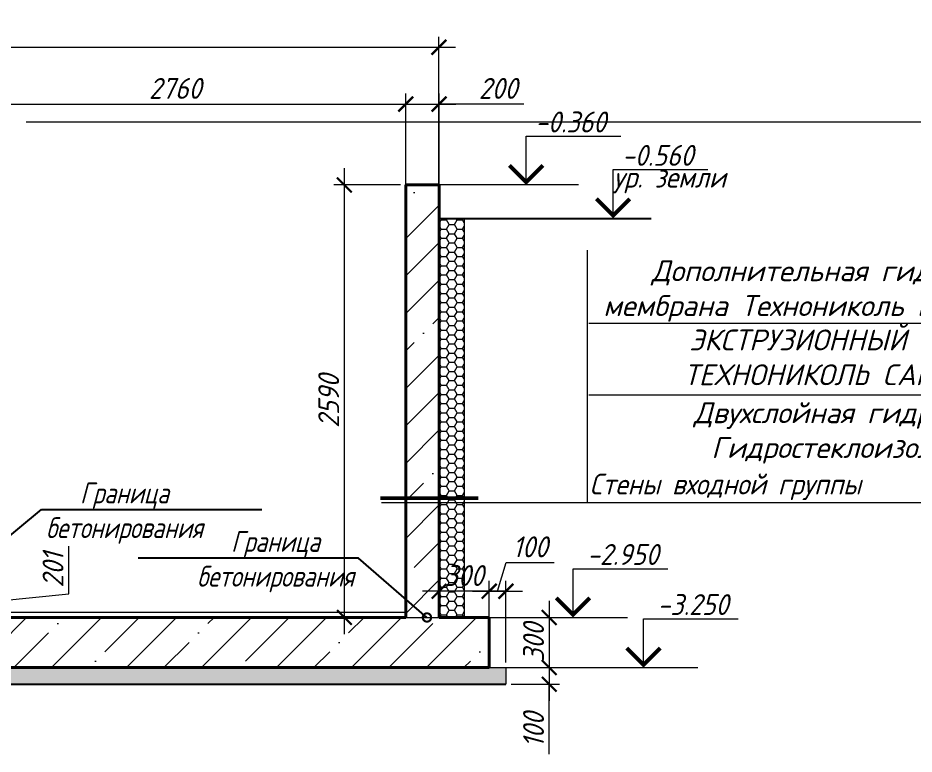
# Model space of a CAD drawing. Header units: millimetres. Extents: x 504091 to 2165846, y 135022 to 442887.
# Drawn here: x 1395546 to 1400910, y 238356 to 242765 of the extents above; entities that cross this region are included whole.
import ezdxf
from ezdxf import colors
from ezdxf.entities.mleader import LeaderData, LeaderLine
from ezdxf.math import Vec2, Vec3

# ---------------------------------------------------------------- set-up
doc = ezdxf.new("R2010")
doc.units = ezdxf.units.MM
doc.linetypes.add('IMPORT-ADSK_Штриховая_ш3 п1_5 _2_', pattern=[4.5, 3, -1.5])
doc.layers.get('Defpoints').update_dxf_attribs({"color": 255})
doc.layers.add('PS_Выноски', color=7, linetype='Continuous')
doc.layers.add('SGRAND', color=7, linetype='Continuous')
for name, color, linetype, lineweight in [('S-STRS', 31, 'Continuous', 9), ('Монолит тонкий', 204, 'Continuous', 9), ('Размер', 7, 'Continuous', 13), ('размеры', 7, 'Continuous', 9), ('Размеры КР', 164, 'Continuous', 9), ('СПДС_+АР_Выноски', 4, 'Continuous', 9)]:
    doc.layers.add(name, color=color, linetype=linetype, lineweight=lineweight)
doc.styles.add('GOST 2.304_new', font='isocpeur.ttf', dxfattribs={"width": 0.9, "oblique": 15})
doc.linetypes.add('zem', pattern='A,1.9,[130,ltypeshp.shx,S=2.4,R=135,X=0.5,Y=-1.8],2,[130,ltypeshp.shx,S=2.4,R=135,X=0.5,Y=-1.8],2,[130,ltypeshp.shx,S=2.4,R=135,X=0.5,Y=-1.8],3.8', length=9.7)
doc.linetypes.add('зигзаг', pattern='A,0.00254,-5.08,[131,ltypeshp.shx,S=5.08,R=0,X=-5.08,Y=0],-10.16,[131,ltypeshp.shx,S=5.08,R=180,X=5.08,Y=0],-5.08', length=20.32254)
doc.dimstyles.new('SPDS 1_50', dxfattribs={"dimscale": 50, "dimtxt": 2.5, "dimasz": 1.77, "dimexe": 1.25, "dimexo": 0.625, "dimtad": 1, "dimdec": 0, "dimrnd": 0.001, "dimzin": 9, "dimtxsty": 'GOST 2.304_new', "dimblk": 'ARCHTICK', "dimcen": 2.5, "dimdle": 2, "dimclrt": 256, "dimadec": 0, "dimazin": 2, "dimtfac": 0.75, "dimtdec": 0, "dimtmove": 1, "dimatfit": 3, "dimfxl": 0, "dimtolj": 1, "dimlwd": 9, "dimlwe": 9, "dimarcsym": 0})

# ---------------------------------------------------------------- blocks, each defined once
blk = doc.blocks.new('_DotSmall')
at = {"color": 0, "linetype": 'ByBlock', "lineweight": 35, "const_width": 0.5}
blk.add_lwpolyline([(-0.0625, 0, 1), (0.0625, 0, 1)], format="xyb", close=True, dxfattribs=at)
blk = doc.blocks.new('_ArchTick')
at = {"color": 0, "linetype": 'ByBlock', "const_width": 0.15}
blk.add_lwpolyline([(-0.5, -0.5), (0.5, 0.5)], dxfattribs=at)
blk = doc.blocks.new('*D3119')
at = {"layer": 'Defpoints', "color": 0, "lineweight": 20, "transparency": 16777216}
for p in [(1397867, 242248.7), (1397867, 239582.6), (1395106.5, 239375.2)]:
    blk.add_point(p, dxfattribs=at)
at = {"layer": 'Размеры КР', "color": 0, "lineweight": 9, "transparency": 16777216}
for p, q in [((1395106.5, 239406.4), (1395106.5, 242311.2)), ((1397867, 239613.8), (1397867, 242311.2)), ((1395006.5, 242248.7), (1397967, 242248.7))]:
    blk.add_line(p, q, dxfattribs=at)
at = {"layer": 'Размеры КР', "color": 0, "lineweight": 9, "transparency": 16777216, "xscale": 88.5, "yscale": 88.5, "zscale": 88.5, "rotation": 180}
blk.add_blockref('_ArchTick', (1395106.5, 242248.7), dxfattribs=at)
at = {"layer": 'Размеры КР', "color": 0, "lineweight": 9, "transparency": 16777216, "xscale": 88.5, "yscale": 88.5, "zscale": 88.5}
blk.add_blockref('_ArchTick', (1397867, 242248.7), dxfattribs=at)
at = {"layer": 'Размеры КР', "lineweight": 20, "transparency": 16777216, "insert": (1396486.8, 242342.5), "char_height": 125, "attachment_point": 5, "style": 'GOST 2.304_new'}
blk.add_mtext('\\A1;2760', dxfattribs=at)
blk = doc.blocks.new('*D3120')
at = {"layer": 'Defpoints', "color": 0, "lineweight": 20, "transparency": 16777216}
for p in [(1398067, 242248.7), (1398067, 239683.2), (1397867, 239582.6)]:
    blk.add_point(p, dxfattribs=at)
at = {"layer": 'Размеры КР', "color": 0, "lineweight": 9, "transparency": 16777216}
for p, q in [((1397867, 239613.8), (1397867, 242311.2)), ((1398067, 239714.5), (1398067, 242311.2)), ((1397767, 242248.7), (1398167, 242248.7)), ((1398575, 242248.7), (1398067, 242248.7))]:
    blk.add_line(p, q, dxfattribs=at)
at = {"layer": 'Размеры КР', "color": 0, "lineweight": 9, "transparency": 16777216, "xscale": 88.5, "yscale": 88.5, "zscale": 88.5, "rotation": 180}
blk.add_blockref('_ArchTick', (1397867, 242248.7), dxfattribs=at)
at = {"layer": 'Размеры КР', "color": 0, "lineweight": 9, "transparency": 16777216, "xscale": 88.5, "yscale": 88.5, "zscale": 88.5}
blk.add_blockref('_ArchTick', (1398067, 242248.7), dxfattribs=at)
at = {"layer": 'Размеры КР', "lineweight": 20, "transparency": 16777216, "insert": (1398420.1, 242342.5), "char_height": 125, "attachment_point": 5, "style": 'GOST 2.304_new'}
blk.add_mtext('\\A1;200', dxfattribs=at)
blk = doc.blocks.new('*D3121')
at = {"layer": 'Defpoints', "color": 0, "lineweight": 20, "transparency": 16777216}
for p in [(1395106.5, 239375.2), (1395433.3, 239375.2), (1395106.5, 239174.2)]:
    blk.add_point(p, dxfattribs=at)
at = {"layer": 'Размеры КР', "color": 0, "lineweight": 9, "transparency": 16777216}
for p, q in [((1395849.6, 239314.9), (1395849.6, 239602.1)), ((1395433.3, 239074.2), (1395433.3, 239475.2)), ((1395137.8, 239375.2), (1395495.8, 239375.2)), ((1395433.3, 239274.7), (1395849.6, 239314.9)), ((1395137.8, 239174.2), (1395495.8, 239174.2))]:
    blk.add_line(p, q, dxfattribs=at)
at = {"layer": 'Размеры КР', "color": 0, "lineweight": 9, "transparency": 16777216, "xscale": 88.5, "yscale": 88.5, "zscale": 88.5}
for p, rotation in [((1395433.3, 239375.2), 90), ((1395433.3, 239174.2), 270)]:
    blk.add_blockref('_ArchTick', p, dxfattribs=dict(at, rotation=rotation))
at = {"layer": 'Размеры КР', "lineweight": 20, "transparency": 16777216, "insert": (1395755.8, 239458.5), "char_height": 125, "attachment_point": 5, "rotation": 90, "style": 'GOST 2.304_new'}
blk.add_mtext('\\A1;201', dxfattribs=at)
blk = doc.blocks.new('*D3126')
at = {"layer": 'Defpoints', "color": 0, "lineweight": 20, "transparency": 16777216}
for p in [(1398066, 242588.9), (1390526.4, 241514.4), (1398066, 241245.6)]:
    blk.add_point(p, dxfattribs=at)
at = {"layer": 'Размеры КР', "color": 0, "lineweight": 9, "transparency": 16777216}
for p, q in [((1390526.4, 241545.6), (1390526.4, 242651.4)), ((1398066, 241276.8), (1398066, 242651.4)), ((1390426.4, 242588.9), (1398166, 242588.9))]:
    blk.add_line(p, q, dxfattribs=at)
at = {"layer": 'Размеры КР', "color": 0, "lineweight": 9, "transparency": 16777216, "xscale": 88.5, "yscale": 88.5, "zscale": 88.5, "rotation": 180}
blk.add_blockref('_ArchTick', (1390526.4, 242588.9), dxfattribs=at)
at = {"layer": 'Размеры КР', "color": 0, "lineweight": 9, "transparency": 16777216, "xscale": 88.5, "yscale": 88.5, "zscale": 88.5}
blk.add_blockref('_ArchTick', (1398066, 242588.9), dxfattribs=at)
at = {"layer": 'Размеры КР', "lineweight": 20, "transparency": 16777216, "insert": (1394296.2, 242682.6), "char_height": 125, "attachment_point": 5, "style": 'GOST 2.304_new'}
blk.add_mtext('\\A1;7540', dxfattribs=at)
blk = doc.blocks.new('*D3127')
at = {"layer": 'Defpoints', "color": 0, "lineweight": 20, "transparency": 16777216}
for p in [(1397500, 241764.2), (1397867, 241764.2), (1397867, 239174.2)]:
    blk.add_point(p, dxfattribs=at)
at = {"layer": 'Размеры КР', "color": 0, "lineweight": 9, "transparency": 16777216}
for p, q in [((1397500, 239074.2), (1397500, 241864.2)), ((1397835.7, 241764.2), (1397437.5, 241764.2)), ((1397835.7, 239174.2), (1397437.5, 239174.2))]:
    blk.add_line(p, q, dxfattribs=at)
at = {"layer": 'Размеры КР', "color": 0, "lineweight": 9, "transparency": 16777216, "xscale": 88.5, "yscale": 88.5, "zscale": 88.5}
for p, rotation in [((1397500, 241764.2), 90), ((1397500, 239174.2), 270)]:
    blk.add_blockref('_ArchTick', p, dxfattribs=dict(at, rotation=rotation))
at = {"layer": 'Размеры КР', "lineweight": 20, "transparency": 16777216, "insert": (1397406.2, 240469.2), "char_height": 125, "attachment_point": 5, "rotation": 90, "style": 'GOST 2.304_new'}
blk.add_mtext('\\A1;2590', dxfattribs=at)
blk = doc.blocks.new('*D3128')
at = {"layer": 'Defpoints', "color": 0, "lineweight": 20, "transparency": 16777216}
for p in [(1398367, 239174.2), (1398367, 238874.2), (1398726.1, 238874.2)]:
    blk.add_point(p, dxfattribs=at)
at = {"layer": 'Размеры КР', "color": 0, "lineweight": 9, "transparency": 16777216}
for p, q in [((1398726.1, 239274.2), (1398726.1, 238774.2)), ((1398398.2, 239174.2), (1398788.6, 239174.2)), ((1398398.2, 238874.2), (1398788.6, 238874.2))]:
    blk.add_line(p, q, dxfattribs=at)
at = {"layer": 'Размеры КР', "color": 0, "lineweight": 9, "transparency": 16777216, "xscale": 88.5, "yscale": 88.5, "zscale": 88.5}
for p, rotation in [((1398726.1, 239174.2), 90), ((1398726.1, 238874.2), 270)]:
    blk.add_blockref('_ArchTick', p, dxfattribs=dict(at, rotation=rotation))
at = {"layer": 'Размеры КР', "lineweight": 20, "transparency": 16777216, "insert": (1398632.4, 239024.2), "char_height": 125, "attachment_point": 5, "rotation": 90, "style": 'GOST 2.304_new'}
blk.add_mtext('\\A1;300', dxfattribs=at)
blk = doc.blocks.new('*D3129')
at = {"layer": 'Defpoints', "color": 0, "lineweight": 20, "transparency": 16777216}
for p in [(1398067, 239331.5), (1398067, 239174.2), (1398367, 239174.2)]:
    blk.add_point(p, dxfattribs=at)
at = {"layer": 'Размеры КР', "color": 0, "lineweight": 9, "transparency": 16777216}
for p, q in [((1398067, 239205.4), (1398067, 239394)), ((1398367, 239205.4), (1398367, 239394)), ((1398467, 239331.5), (1397967, 239331.5))]:
    blk.add_line(p, q, dxfattribs=at)
at = {"layer": 'Размеры КР', "color": 0, "lineweight": 9, "transparency": 16777216, "xscale": 88.5, "yscale": 88.5, "zscale": 88.5, "rotation": 180}
blk.add_blockref('_ArchTick', (1398067, 239331.5), dxfattribs=at)
at = {"layer": 'Размеры КР', "color": 0, "lineweight": 9, "transparency": 16777216, "xscale": 88.5, "yscale": 88.5, "zscale": 88.5}
blk.add_blockref('_ArchTick', (1398367, 239331.5), dxfattribs=at)
at = {"layer": 'Размеры КР', "lineweight": 20, "transparency": 16777216, "insert": (1398217, 239425.3), "char_height": 125, "attachment_point": 5, "style": 'GOST 2.304_new'}
blk.add_mtext('\\A1;300', dxfattribs=at)
blk = doc.blocks.new('*D3130')
at = {"layer": 'Defpoints', "color": 0, "lineweight": 20, "transparency": 16777216}
for p in [(1398467, 238874.2), (1398467, 238774.2), (1398726.1, 238774.2)]:
    blk.add_point(p, dxfattribs=at)
at = {"layer": 'Размеры КР', "color": 0, "lineweight": 9, "transparency": 16777216}
for p, q in [((1398726.1, 238974.2), (1398726.1, 238674.2)), ((1398498.2, 238874.2), (1398788.6, 238874.2)), ((1398498.2, 238774.2), (1398788.6, 238774.2)), ((1398726.1, 238356.2), (1398726.1, 238774.2))]:
    blk.add_line(p, q, dxfattribs=at)
at = {"layer": 'Размеры КР', "color": 0, "lineweight": 9, "transparency": 16777216, "xscale": 88.5, "yscale": 88.5, "zscale": 88.5}
for p, rotation in [((1398726.1, 238874.2), 90), ((1398726.1, 238774.2), 270)]:
    blk.add_blockref('_ArchTick', p, dxfattribs=dict(at, rotation=rotation))
at = {"layer": 'Размеры КР', "lineweight": 20, "transparency": 16777216, "insert": (1398632.4, 238499.8), "char_height": 125, "attachment_point": 5, "rotation": 90, "style": 'GOST 2.304_new'}
blk.add_mtext('\\A1;100', dxfattribs=at)
blk = doc.blocks.new('*D3131')
at = {"layer": 'Defpoints', "color": 0, "lineweight": 20, "transparency": 16777216}
for p in [(1398467, 239331.5), (1398367, 238874.2), (1398467, 238874.2)]:
    blk.add_point(p, dxfattribs=at)
at = {"layer": 'Размеры КР', "color": 0, "lineweight": 9, "transparency": 16777216}
for p, q in [((1398417, 239331.5), (1398468.6, 239503.4)), ((1398468.6, 239503.4), (1398755.8, 239503.4)), ((1398367, 238905.4), (1398367, 239394)), ((1398467, 238905.4), (1398467, 239394)), ((1398267, 239331.5), (1398567, 239331.5))]:
    blk.add_line(p, q, dxfattribs=at)
at = {"layer": 'Размеры КР', "color": 0, "lineweight": 9, "transparency": 16777216, "xscale": 88.5, "yscale": 88.5, "zscale": 88.5, "rotation": 180}
blk.add_blockref('_ArchTick', (1398367, 239331.5), dxfattribs=at)
at = {"layer": 'Размеры КР', "color": 0, "lineweight": 9, "transparency": 16777216, "xscale": 88.5, "yscale": 88.5, "zscale": 88.5}
blk.add_blockref('_ArchTick', (1398467, 239331.5), dxfattribs=at)
at = {"layer": 'Размеры КР', "lineweight": 20, "transparency": 16777216, "insert": (1398612.2, 239597.2), "char_height": 125, "attachment_point": 5, "style": 'GOST 2.304_new'}
blk.add_mtext('\\A1;100', dxfattribs=at)

msp = doc.modelspace()

# ---------------------------------------------------------------- hatches: boundary and pattern name
at = {"layer": 'SGRAND', "lineweight": 20}
h = msp.add_hatch(dxfattribs=at)
h.set_pattern_fill('ANSI35', color=256, scale=50)
h.set_pattern_definition([(45, (-8334.46, 13452.17), (-224.5064, 224.5064), []), (45, (-8109.95, 13452.17), (-224.5064, 224.5064), [396.875, -79.375, 0, -79.375])])
h.paths.add_polyline_path([(1390526.3897, 241564.1976), (1390726.3897, 241564.1976), (1391806.5224, 241564.1976), (1391806.5224, 241365.1976), (1392106.5224, 241365.1976), (1392106.5224, 241166.1976), (1392406.5224, 241166.1976), (1392406.5224, 240967.1976), (1392706.5224, 240967.1976), (1392706.5224, 240768.1976), (1393006.5224, 240768.1976), (1393006.5224, 240569.1976), (1393306.5224, 240569.1976), (1393306.5224, 240370.1976), (1393606.5224, 240370.1976), (1393606.5224, 240171.1976), (1393906.5224, 240171.1976), (1393906.5224, 239972.1976), (1394206.5224, 239972.1976), (1394206.5224, 239773.1976), (1394506.5224, 239773.1976), (1394506.5224, 239574.1976), (1394806.5224, 239574.1976), (1394806.5224, 239375.1976), (1395106.5224, 239375.1976), (1395106.5224, 239174.1976), (1397866.994, 239174.1976), (1397866.994, 241764.1976), (1398066.994, 241764.1976), (1398066.994, 239174.1976), (1398366.994, 239174.1976), (1398366.994, 238874.1976), (1390226.3897, 238874.1976), (1390226.3897, 239174.1976), (1390526.3897, 239174.1976)])
h.paths.add_polyline_path([(1391446.2195, 241364.1976), (1390726.3897, 241364.1976), (1390726.3897, 239174.1976), (1394656.5224, 239174.1976), (1394656.5224, 239234.6967)], flags=16)
h = msp.add_hatch(dxfattribs=at)
h.set_pattern_fill('HONEY', color=256, scale=10)
h.set_pattern_definition([(0, (-5285.775, 5e-10), (47.625, 27.49630645), [31.75, -63.5]), (120, (-5285.775, 5e-10), (-47.6249999, 27.49630663), [31.75, -63.5]), (60, (-5285.775, 5e-10), (1e-07, 54.9926131), [-63.5, 31.75])])
h.paths.add_polyline_path([(1398216.994, 241564.1976), (1398066.994, 241564.1976), (1398067.7782, 239733.7976), (1398217.9221, 239398.0376)])
h.paths.add_polyline_path([(1398067.7782, 239733.7976), (1398068.018, 239174.1976), (1398218.018, 239174.1976), (1398217.9221, 239398.0376)])
h = msp.add_hatch(dxfattribs=at)
h.set_pattern_fill('AR-CONC', color=256, scale=0.5)
h.set_pattern_definition([(50, (227868.41, -894.594), (91.0923345, -7.969543), [9.525, -104.775]), (355, (227868.41, -894.59), (-17.621711, 95.5284226), [7.62, -83.820292]), (100.451445, (227876, -895.26), (73.4706235, 87.558876), [8.0950044, -89.045122]), (46.1842, (227868.41, -869.19), (135.53952, -21.021164), [14.2875, -157.1625]), (96.635558, (227879.7, -870.95), (118.702067, 123.713062), [12.142512, -133.567804]), (351.184151, (227868.41, -869.2), (118.702067, 123.713062), [11.429984, -125.729866]), (21, (227881.11, -875.544), (75.8071956, -51.132599), [9.525, -104.775]), (326, (227881.11, -875.54), (30.901014, 92.093983), [7.62, -83.82]), (71.451445, (227887.43, -879.805), (106.7082096, 40.9613844), [8.0950044, -89.044969]), (37.5, (227868.41, -894.594), (1.5443016, 42.2775194), [0, -82.804, 0, -85.09, 0, -84.1375]), (7.5, (227868.41, -894.594), (33.4098313, 50.0902874), [0, -48.514, 0, -80.899, 0, -32.0675]), (327.5, (227840.09, -894.594), (67.7952976, -2.864372), [0, -31.75, 0, -99.06, 0, -131.445]), (317.5, (227827.39, -894.594), (74.0645907, 12.7132455), [0, -41.275, 0, -65.786, 0, -93.345])])
h.paths.add_polyline_path([(1390126.3897, 238874.1976), (1396686.994, 238874.1976), (1398456.994, 238874.1976), (1398466.9255, 238874.1976), (1398466.9255, 238774.1976), (1390126.3897, 238774.1976)])

# ---------------------------------------------------------------- linework, layer by layer
at = {"layer": 'Defpoints', "lineweight": 20}
msp.add_line((1395595.3815, 242142.346), (1411146.3145, 242142.346), dxfattribs=at)
at = {"layer": 'PS_Выноски', "linetype": 'zem'}
for p, q in [((1398066.994, 241564.1976), (1399336.9047, 241564.1976)), ((1390126.3897, 238774.1976), (1398466.994, 238774.1976))]:
    msp.add_line(p, q, dxfattribs=at)
at = {"layer": 'S-STRS', "color": 18, "linetype": 'IMPORT-ADSK_Штриховая_ш3 п1_5 _2_', "true_color": 0x000000}
msp.add_lwpolyline([(1397866.994, 239204.1976), (1395126.5224, 239204.1976), (1395126.5224, 239405.1976), (1394826.5224, 239405.1976)], dxfattribs=at)
at = {"layer": 'SGRAND', "lineweight": 20}
for p, q in [((1398216.994, 241564.1976), (1398066.994, 241564.1976)), ((1398216.994, 241564.1976), (1398216.994, 239174.1976)), ((1398366.994, 238874.1976), (1398466.994, 238874.1976)), ((1398466.994, 238874.1976), (1398466.994, 238774.1976)), ((1398466.994, 238774.1976), (1390126.3897, 238774.1976))]:
    msp.add_line(p, q, dxfattribs=at)
at = {"layer": 'Монолит тонкий', "lineweight": 40, "ltscale": 100}
for p, q in [((1398066.994, 241764.1976), (1397866.994, 241764.1976)), ((1397866.994, 241764.1976), (1397866.994, 239174.1976)), ((1398066.994, 241764.1976), (1398066.994, 239174.1976)), ((1397866.994, 239174.1976), (1395106.5224, 239174.1976)), ((1398366.994, 239174.1976), (1398066.994, 239174.1976)), ((1398366.994, 239174.1976), (1398366.994, 238874.1976)), ((1398366.994, 238874.1976), (1390226.3897, 238874.1976))]:
    msp.add_line(p, q, dxfattribs=at)
at = {"layer": 'размеры', "ltscale": 50}
for points in [[(1398588.4633, 241764.1976), (1398588.4633, 242056.5013), (1399155.5849, 242056.5013)], [(1399108.7331, 241564.1976), (1399108.7331, 241856.5013), (1399675.8546, 241856.5013)], [(1398868.6545, 239174.1976), (1398868.6545, 239466.5013), (1399435.7761, 239466.5013)], [(1399290.2827, 238874.1976), (1399290.2827, 239166.5013), (1399857.4043, 239166.5013)]]:
    msp.add_lwpolyline(points, dxfattribs=at)
at = {"layer": 'размеры', "ltscale": 50, "const_width": 24}
for points in [[(1398688.4633, 241881.1682), (1398588.4633, 241781.1682), (1398488.4633, 241881.1682)], [(1399208.7331, 241681.1682), (1399108.7331, 241581.1682), (1399008.7331, 241681.1682)], [(1398768.6545, 239291.1682), (1398868.6545, 239191.1682), (1398968.6545, 239291.1682)], [(1399190.2827, 238991.1682), (1399290.2827, 238891.1682), (1399390.2827, 238991.1682)]]:
    msp.add_lwpolyline(points, dxfattribs=at)
at = {"layer": 'Размеры КР', "lineweight": 20}
for p, q in [((1398902.1114, 241764.1976), (1398065.994, 241764.1976)), ((1398366.994, 239174.1976), (1399194.2883, 239174.1976)), ((1398788.6222, 238874.1976), (1399615.9165, 238874.1976))]:
    msp.add_line(p, q, dxfattribs=at)
at = {"layer": 'Размеры КР', "lineweight": 50}
msp.add_line((1398300.3729, 239888.0782), (1397716.0478, 239888.0782), dxfattribs=at)
at = {"layer": 'Размеры КР', "linetype": 'зигзаг', "lineweight": 20}
msp.add_line((1397866.994, 239174.1976), (1398066.994, 239174.1976), dxfattribs=at)
at = {"layer": 'СПДС_+АР_Выноски', "color": 251, "ltscale": 100, "true_color": 0x636466}
for p, q in [((1402064.6849, 240085.8095), (1398963.9186, 240085.8095)), ((1402146.1663, 239860.8095), (1397721.2826, 239860.8095))]:
    msp.add_line(p, q, dxfattribs=at)

# ---------------------------------------------------------------- texts
at = {"layer": 'Размер', "ltscale": 20, "insert": (1400804.9125, 241312.797), "char_height": 125, "width": 3630.396291, "attachment_point": 2, "style": 'GOST 2.304_new', "bg_fill": 2}
msp.add_mtext('\\A1;{\\W1;Дополнительная гидроизоляционная мембрана Технониколь PLANTER STANDARD}', dxfattribs=at)
at = {"layer": 'размеры', "ltscale": 50, "style": 'GOST 2.304_new', "oblique": 15, "width": 0.9}
for s, p in [('-0.360', (1398641.5771, 242078.9744)), ('-0.560', (1399161.8469, 241878.9744)), ('ур. земли', (1399109.0249, 241748.3549)), ('-2.950', (1398952.5719, 239488.9744)), ('-3.250', (1399374.2002, 239188.9744))]:
    msp.add_text(s, height=125, dxfattribs=at).set_placement(p)
at = {"layer": 'СПДС_+АР_Выноски', "color": 7, "ltscale": 100, "style": 'GOST 2.304_new', "oblique": 15, "width": 0.9}
msp.add_text('Стены входной группы', height=125, dxfattribs=at).set_placement((1398967.6974, 239910.8095))

# ---------------------------------------------------------------- dimensions: what is measured, and where the dimension line sits
at = {"layer": 'Размеры КР', "lineweight": 20}
for base, p1, p2, picture, middle in [((1398065.994, 242588.8599), (1390526.3897, 241514.3609), (1398065.994, 241245.5526), '*D3126', (1394296.1918, 242682.6099)), ((1397866.994, 242248.7289), (1395106.5224, 239375.1976), (1397866.994, 239582.5986), '*D3119', (1396486.7582, 242342.4789)), ((1398466.994, 239331.5454), (1398366.994, 238874.1976), (1398466.994, 238874.1976), '*D3131', (1398499.8065, 239597.1704))]:
    dim = msp.add_linear_dim(base=base, p1=p1, p2=p2, dimstyle='SPDS 1_50', dxfattribs=at)
    dim.commit()
    dim.dimension.update_dxf_attribs({"geometry": picture, "text_midpoint": middle})
for base, p1, p2, picture, middle in [((1398066.994, 242248.7289), (1397866.994, 239582.5986), (1398066.994, 239683.2383), '*D3120', (1398420.0841, 242249.321)), ((1398066.994, 239331.5454), (1398366.994, 239174.1976), (1398066.994, 239174.1976), '*D3129', (1398216.994, 239331.5454))]:
    dim = msp.add_linear_dim(base=base, p1=p1, p2=p2, dimstyle='SPDS 1_50', dxfattribs=at)
    dim.commit()
    dim.dimension.update_dxf_attribs({"geometry": picture, "text_midpoint": middle, "dimtype": 160})
dim = msp.add_linear_dim(base=(1397499.9717, 241764.1976), p1=(1397866.994, 239174.1976), p2=(1397866.994, 241764.1976), angle=90, dimstyle='SPDS 1_50', dxfattribs=at)
dim.commit()
dim.dimension.update_dxf_attribs({"geometry": '*D3127', "text_midpoint": (1397406.2217, 240469.1976)})
for base, p1, p2, picture, middle in [((1395433.2673, 239375.1976), (1395106.5224, 239174.1976), (1395106.5224, 239375.1976), '*D3121', (1395849.5982, 239346.147)), ((1398726.1222, 238874.1976), (1398366.994, 239174.1976), (1398366.994, 238874.1976), '*D3128', (1398726.1222, 239024.1976)), ((1398726.1222, 238774.1976), (1398466.994, 238874.1976), (1398466.994, 238774.1976), '*D3130', (1398761.0734, 238499.8225))]:
    dim = msp.add_linear_dim(base=base, p1=p1, p2=p2, angle=90, dimstyle='SPDS 1_50', dxfattribs=at)
    dim.commit()
    dim.dimension.update_dxf_attribs({"geometry": picture, "text_midpoint": middle, "dimtype": 160})

# ---------------------------------------------------------------- leaders
at = {"layer": 'Размер', "ltscale": 20}
ml = msp.add_multileader_mtext('Standard', dxfattribs=at)
ml.set_content('\\A1;{\\W0.8;Граница бетонирования}', color=256, style='GOST 2.304_new')
ml.set_leader_properties()
ml.set_arrow_properties(name='DOTSMALL')
ml.build(insert=Vec2(0, 0))
ml.multileader.update_dxf_attribs({"text_left_attachment_type": 6, "text_right_attachment_type": 6, "dogleg_length": 1, "arrow_head_size": 100})
ctx = ml.context
ctx.base_point, ctx.char_height, ctx.arrow_head_size, ctx.landing_gap_size, ctx.plane_origin = Vec3(1395706.4343, 239820.2851), 125, 100, 0, Vec3(1373556.164, 384346.3921)
ctx.left_attachment, ctx.right_attachment, ctx.text_align_type = 6, 6, 1
notes = []
notes.append((ctx, [(1, (1, 1, 0), (1395686.4343, 239820.2851), (1, 0), 20, [(1, [(1394903.3425, 239174.1976)], 0, [])])]))
ctx.mtext.insert, ctx.mtext.rotation, ctx.mtext.width, ctx.mtext.alignment, ctx.mtext.flow_direction = Vec3(1396183.1811, 239982.7851), 6.283185307, 1286.674802, 2, 5
ml = msp.add_multileader_mtext('Standard', dxfattribs=at)
ml.set_content('\\A1;{\\W0.8;Граница бетонирования}', color=256, style='GOST 2.304_new')
ml.set_leader_properties()
ml.set_arrow_properties(name='DOTSMALL')
ml.build(insert=Vec2(0, 0))
ml.multileader.update_dxf_attribs({"text_left_attachment_type": 6, "text_right_attachment_type": 6, "dogleg_length": 1, "arrow_head_size": 100})
ctx = ml.context
ctx.base_point, ctx.char_height, ctx.arrow_head_size, ctx.landing_gap_size, ctx.plane_origin = Vec3(1396610.8011, 239529.7047), 125, 100, 0, Vec3(1376513.5239, 384249.9156)
ctx.left_attachment, ctx.right_attachment, ctx.text_align_type = 6, 6, 1
notes.append((ctx, [(0, (1, 1, 0), (1397584.2948, 239529.7047), (-1, 0), 20, [(0, [(1397994.0951, 239174.1976)], 0, [])])]))
ctx.mtext.insert, ctx.mtext.rotation, ctx.mtext.width, ctx.mtext.alignment, ctx.mtext.flow_direction = Vec3(1397087.548, 239692.2047), 6.283185307, 1286.674802, 2, 5
for ctx, leaders in notes:
    for number, flags, end, landing, length, lines in leaders:
        leader = LeaderData()
        leader.index, (leader.has_last_leader_line, leader.has_dogleg_vector, leader.attachment_direction) = number, flags
        leader.last_leader_point, leader.dogleg_vector, leader.dogleg_length = Vec3(end), Vec3(landing), length
        for number, points, colour, breaks in lines:
            line = LeaderLine()
            line.index, line.vertices, line.color, line.breaks = number, Vec3.list(points), colors.encode_raw_color(colour), breaks
            leader.lines.append(line)
        ctx.leaders.append(leader)

# ---------------------------------------------------------------- next in the draw order: texts
at = {"layer": 'Размер', "ltscale": 20, "insert": (1400973.8767, 240898.6333), "char_height": 125, "width": 3983.459268, "attachment_point": 2, "style": 'GOST 2.304_new', "bg_fill": 2}
msp.add_mtext('\\A1;{\\W1;ЭКСТРУЗИОННЫЙ ПЕНОПОЛИСТИРОЛ ТЕХНОНИКОЛЬ CARBON ECO - 150мм}', dxfattribs=at)

# ---------------------------------------------------------------- next in the draw order: linework, layer by layer
at = {"layer": 'СПДС_+АР_Выноски', "color": 251, "ltscale": 100, "true_color": 0x636466}
msp.add_line((1402620.1107, 240934.1055), (1398963.9186, 240934.1055), dxfattribs=at)

# ---------------------------------------------------------------- next in the draw order: texts
at = {"layer": 'Размер', "ltscale": 20, "insert": (1400709.2733, 240462.7437), "char_height": 125, "width": 3454.252384, "attachment_point": 2, "style": 'GOST 2.304_new', "bg_fill": 2}
msp.add_mtext('\\A1;{\\W1;Двухслойная гидроизоляция Гидростеклоизол ХПП 3,5}', dxfattribs=at)

# ---------------------------------------------------------------- next in the draw order: linework, layer by layer
at = {"layer": 'СПДС_+АР_Выноски', "color": 251, "ltscale": 100, "true_color": 0x636466}
for p, q in [((1398955.749, 239860.8095), (1398955.749, 241372.9939)), ((1402064.6849, 240505.1647), (1398963.9186, 240505.1647))]:
    msp.add_line(p, q, dxfattribs=at)

doc.saveas('drawing.dxf')
